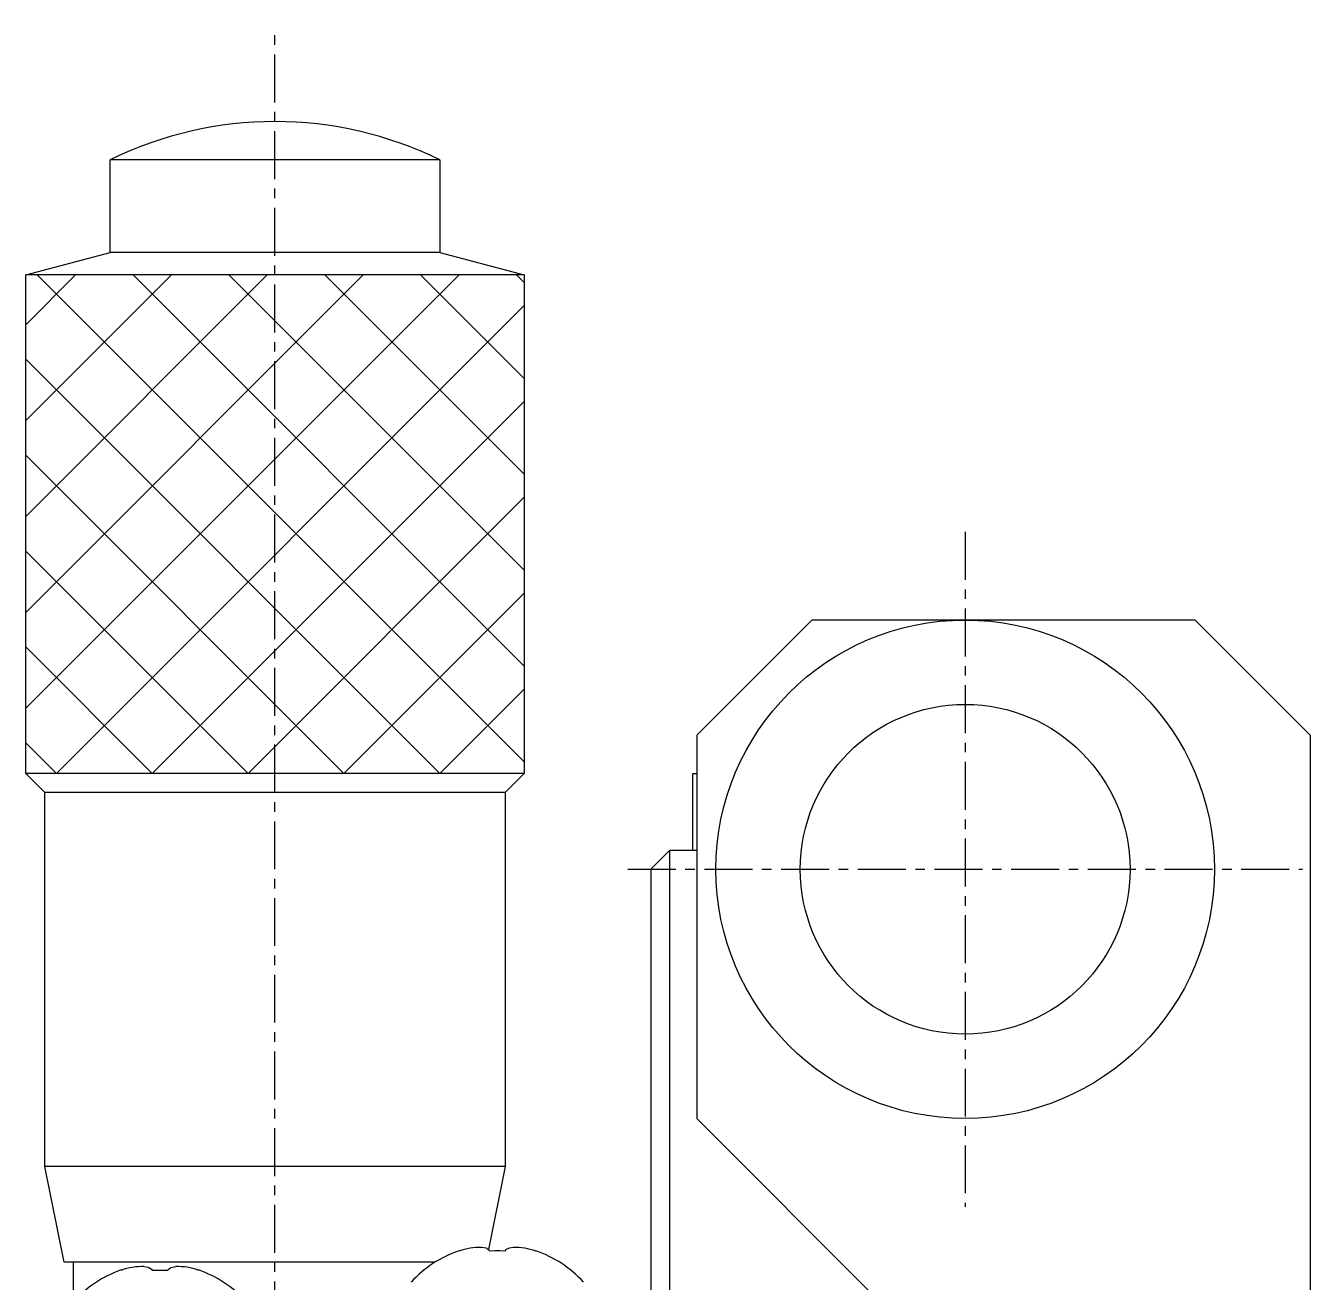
# Model space of a CAD drawing. Extents: x 52 to 451, y 54 to 360.
# Drawn here: x 295.44 to 328.94, y 201.89 to 234.66 of the extents above; entities that cross this region are included whole.
import ezdxf

# ---------------------------------------------------------------- set-up
doc = ezdxf.new("R2010")
doc.units = 0
doc.linetypes.add('CENTER', pattern=[2, 1.25, -0.25, 0.25, -0.25])
doc.layers.get('0').update_dxf_attribs({"linetype": 'CONTINUOUS'})
doc.layers.add('CENTER', color=1, linetype='CENTER')

msp = doc.modelspace()

# ---------------------------------------------------------------- linework, layer by layer
at = {"color": 7, "linetype": 'CONTINUOUS'}
for p, q in [((301.937, 231.161), (297.637, 231.161)), ((297.637, 228.75), (297.637, 231.161)), ((306.237, 231.161), (301.937, 231.161)), ((306.237, 231.161), (306.237, 228.75)), ((295.437, 228.161), (297.637, 228.75)), ((301.937, 228.75), (297.637, 228.75)), ((306.237, 228.75), (301.937, 228.75)), ((306.237, 228.75), (308.437, 228.161)), ((301.937, 228.161), (295.437, 228.161)), ((312.937, 216.161), (315.937, 219.161)), ((319.937, 219.161), (315.937, 219.161)), ((325.937, 219.161), (319.937, 219.161)), ((325.937, 219.161), (328.937, 216.161)), ((312.937, 216.161), (312.937, 206.161)), ((328.937, 216.161), (328.937, 201.161)), ((295.937, 214.661), (295.437, 215.161)), ((308.437, 215.161), (301.937, 215.161)), ((308.437, 215.161), (307.937, 214.661)), ((312.837, 213.161), (312.837, 215.161)), ((312.837, 215.161), (312.937, 215.161)), ((295.937, 204.911), (295.937, 214.661)), ((301.937, 214.661), (295.937, 214.661)), ((307.937, 214.661), (301.937, 214.661)), ((307.937, 214.661), (307.937, 204.911)), ((311.737, 212.661), (312.237, 213.161)), ((312.237, 201.161), (312.237, 213.161)), ((312.237, 213.161), (312.937, 213.161)), ((311.737, 212.661), (311.737, 201.161)), ((317.637, 201.461), (312.937, 206.161)), ((296.437, 202.411), (295.937, 204.911)), ((301.937, 204.911), (295.937, 204.911)), ((307.937, 204.911), (301.937, 204.911)), ((307.937, 204.911), (307.505, 202.749)), ((306.736, 202.705), (306.73, 202.71)), ((307.451, 202.776), (307.323, 202.801)), ((307.537, 202.705), (307.451, 202.776)), ((307.669, 202.709), (307.537, 202.705)), ((307.8, 202.71), (307.669, 202.709)), ((307.937, 202.705), (307.8, 202.71)), ((307.953, 202.734), (307.937, 202.705)), ((308.046, 202.783), (307.953, 202.734)), ((308.155, 202.801), (308.046, 202.783)), ((308.744, 202.71), (308.738, 202.705)), ((301.937, 202.411), (296.437, 202.411)), ((296.687, 201.161), (296.687, 202.411)), ((306.11, 202.411), (301.937, 202.411)), ((297.93, 202.21), (297.936, 202.205)), ((298.519, 202.301), (298.629, 202.283)), ((298.629, 202.283), (298.721, 202.234)), ((298.721, 202.234), (298.737, 202.205)), ((298.737, 202.205), (298.874, 202.21)), ((298.874, 202.21), (299.006, 202.209)), ((299.006, 202.209), (299.137, 202.205)), ((299.137, 202.205), (299.223, 202.276)), ((299.223, 202.276), (299.351, 202.301)), ((299.938, 202.205), (299.944, 202.21))]:
    msp.add_line(p, q, dxfattribs=at)
at = {"color": 3, "linetype": 'CONTINUOUS'}
for p, q in [((295.437, 215.161), (295.437, 228.161)), ((295.437, 226.861), (296.737, 228.161)), ((295.437, 224.361), (299.237, 228.161)), ((295.437, 221.861), (301.737, 228.161)), ((295.437, 219.361), (304.237, 228.161)), ((295.437, 216.861), (306.737, 228.161)), ((295.737, 228.161), (308.437, 215.461)), ((298.237, 228.161), (308.437, 217.961)), ((300.737, 228.161), (308.437, 220.461)), ((308.437, 228.161), (301.937, 228.161)), ((303.237, 228.161), (308.437, 222.961)), ((305.737, 228.161), (308.437, 225.461)), ((308.237, 228.161), (308.437, 227.961)), ((308.437, 228.161), (308.437, 215.161)), ((296.237, 215.161), (308.437, 227.361)), ((295.437, 225.961), (306.237, 215.161)), ((298.737, 215.161), (308.437, 224.861)), ((295.437, 223.461), (303.737, 215.161)), ((301.237, 215.161), (308.437, 222.361)), ((295.437, 220.961), (301.237, 215.161)), ((303.737, 215.161), (308.437, 219.861)), ((295.437, 218.461), (298.737, 215.161)), ((306.237, 215.161), (308.437, 217.361)), ((295.437, 215.961), (296.237, 215.161)), ((301.937, 215.161), (295.437, 215.161))]:
    msp.add_line(p, q, dxfattribs=at)
at = {"color": 7, "linetype": 'CONTINUOUS'}
for radius in [6.5, 4.3]:
    msp.add_circle((319.937, 212.661), radius, dxfattribs=at)
for centre, radius, start, end in [((301.937, 222.416), 9.745, 63.8162, 116.1838), ((307.737, 199.833), 3.049, 109.2797, 137.5641), ((307.279, 201.226), 1.575, 88.3993, 110.1654), ((308.188, 201.188), 1.613, 70.0717, 91.1712), ((307.737, 199.833), 3.049, 42.4359, 70.7205), ((298.937, 199.333), 3.049, 109.2797, 137.5641), ((298.486, 200.688), 1.613, 88.8293, 109.9286), ((299.395, 200.726), 1.575, 69.8348, 91.6013), ((298.937, 199.333), 3.049, 42.4359, 70.7205)]:
    msp.add_arc(centre, radius, start, end, dxfattribs=at)
at = {"layer": 'CENTER', "color": 1, "linetype": 'CENTER'}
for p, q in [((301.937, 198.661), (301.937, 234.661)), ((319.937, 221.461), (319.937, 203.861)), ((311.137, 212.661), (328.737, 212.661))]:
    msp.add_line(p, q, dxfattribs=at)

doc.saveas('drawing.dxf')
